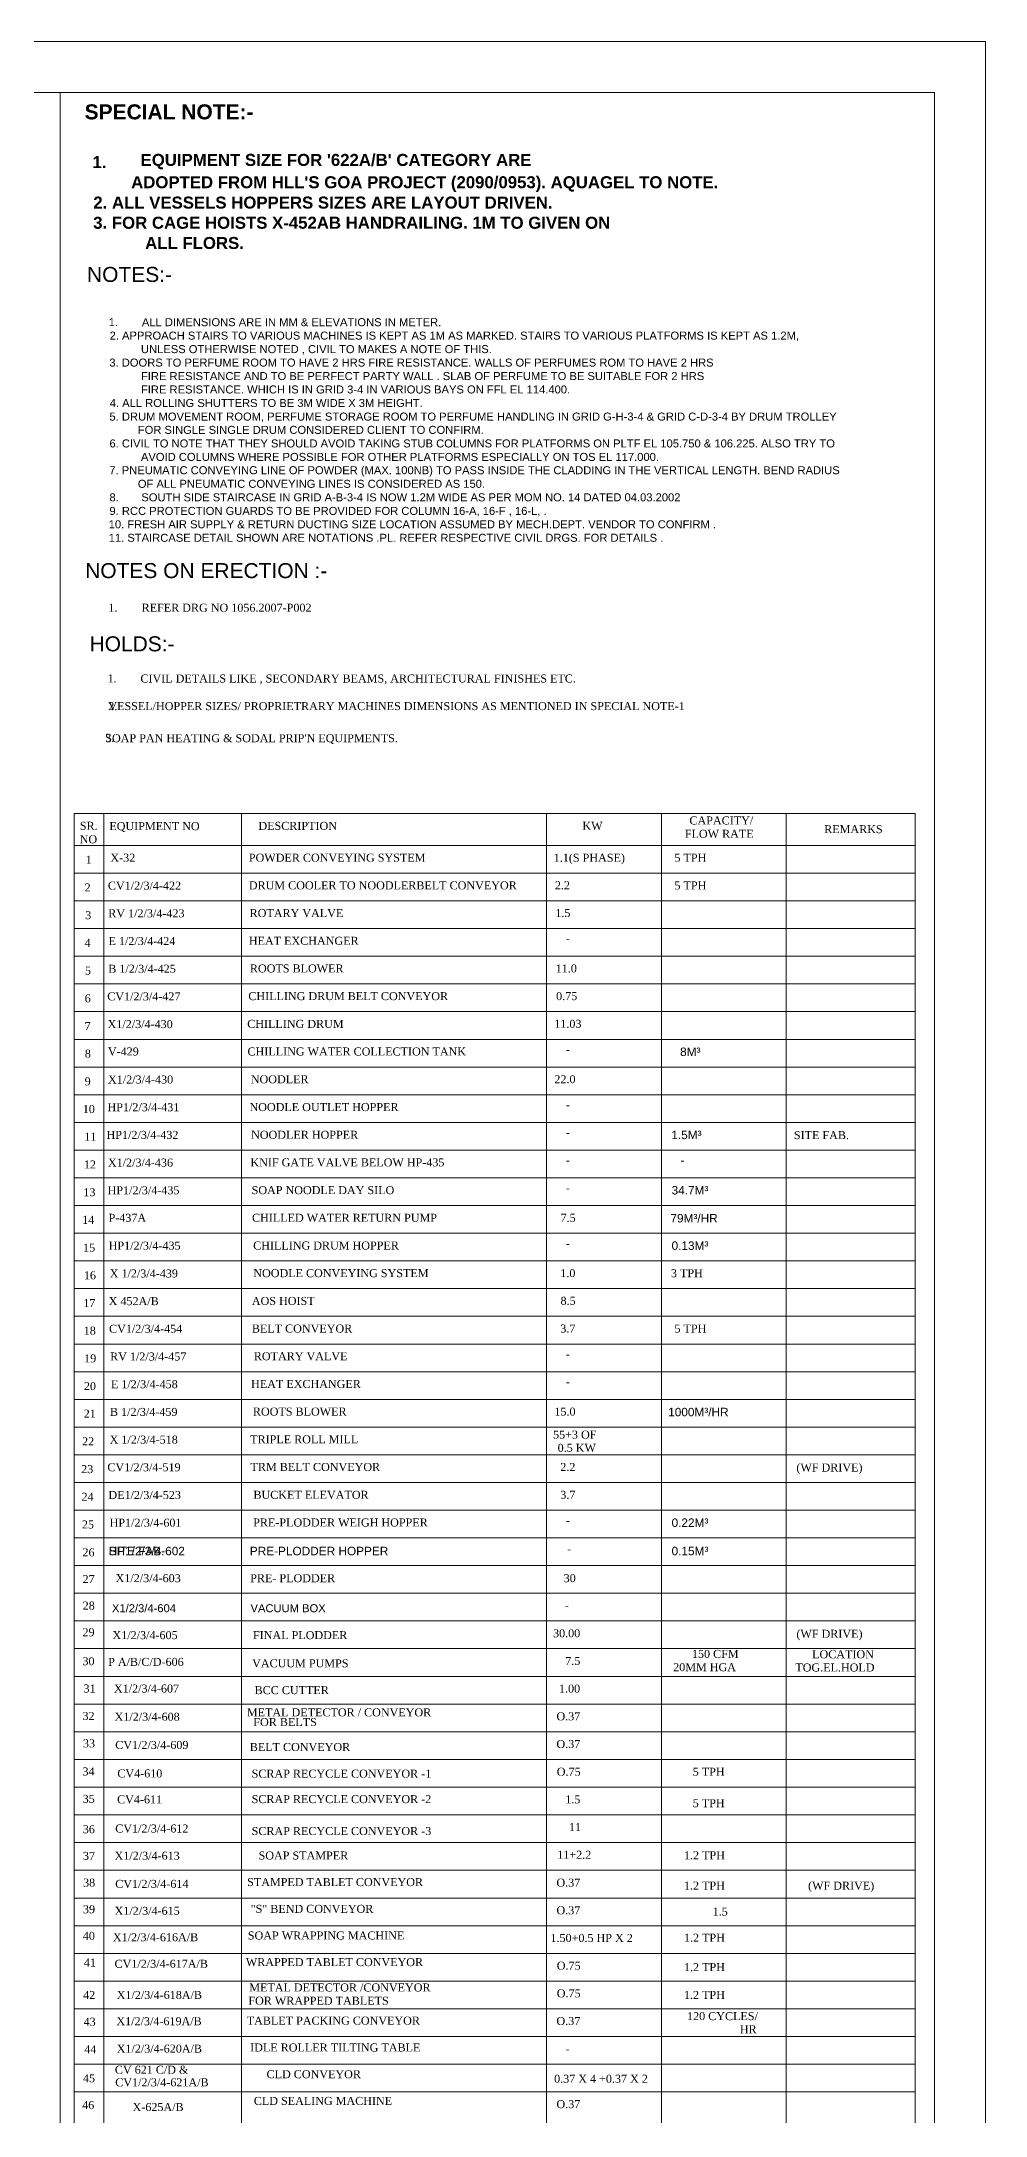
# Model space of a CAD drawing. Header units: inches. Extents: x 2602 to 127694, y 109 to 91908.
# Drawn here: x 104100 to 127694, y 40067 to 91908 of the extents above; entities that cross this region are included whole.
import ezdxf

# ---------------------------------------------------------------- set-up
doc = ezdxf.new("R2010")
doc.units = ezdxf.units.IN
doc.header["$MEASUREMENT"] = 0
doc.linetypes.add('PDF_IMPORT', pattern=[1, 0.8, -0.2])
doc.layers.add('PDF_Geometry', color=7, linetype='Continuous')
doc.layers.add('PDF_Text', color=230, linetype='Continuous', true_color=0xff007f)
doc.styles.add('PDF Arial', font='arial.ttf')
doc.styles.add('PDF Arial Bold', font='arialbd.ttf')
doc.styles.add('PDF Times New Roman', font='times.ttf')

msp = doc.modelspace()

# ---------------------------------------------------------------- linework, layer by layer
at = {"layer": 'PDF_Geometry', "lineweight": 0}
msp.add_lwpolyline([(2602, 109), (89044, 109), (104569, 109), (127694, 109), (127694, 91908), (104569, 91908), (2602, 91908)], close=True, dxfattribs=at)
for points in [[(104569, 90632), (3878, 90632), (3878, 13355)], [(104569, 20617), (104569, 90632), (126418, 90632), (126418, 13355)], [(104914, 71814), (104914, 72607), (125939, 72607), (125939, 25426)], [(105658, 72607), (105658, 25426)], [(109102, 72607), (109102, 25426)], [(116725, 72607), (116725, 25426)], [(119596, 72607), (119596, 25426)], [(122708, 72607), (122708, 25426)], [(125939, 71814), (104914, 71814), (104914, 25426)], [(104914, 71121), (125939, 71121)], [(104914, 70429), (125939, 70429)], [(104914, 69734), (125939, 69734)], [(104914, 69042), (125939, 69042)], [(104914, 68350), (125939, 68350)], [(104914, 67658), (125939, 67658)], [(104914, 66965), (125939, 66965)], [(104914, 66273), (125939, 66273)], [(104914, 65581), (125939, 65581)], [(104914, 64889), (125939, 64889)], [(104914, 64197), (125939, 64197)], [(104914, 63505), (125939, 63505)], [(104914, 62813), (125939, 62813)], [(104914, 62121), (125939, 62121)], [(104914, 61429), (125939, 61429)], [(104914, 60736), (125939, 60736)], [(104914, 60044), (125939, 60044)], [(104914, 59349), (125939, 59349)], [(104914, 58657), (125939, 58657)], [(104914, 57965), (125939, 57965)], [(104914, 57273), (125939, 57273)], [(104914, 56581), (125939, 56581)], [(104914, 55888), (125939, 55888)], [(104914, 55196), (125939, 55196)], [(104914, 54504), (125939, 54504)], [(104914, 53812), (125939, 53812)], [(104914, 53120), (125939, 53120)], [(104914, 52428), (125939, 52428)], [(104914, 51736), (125939, 51736)], [(104914, 51044), (125939, 51044)], [(104914, 50352), (125939, 50352)], [(104914, 49656), (125939, 49656)], [(104914, 48964), (125939, 48964)], [(104914, 48272), (125939, 48272)], [(104914, 47580), (125939, 47580)], [(104914, 46888), (125939, 46888)], [(104914, 46196), (125939, 46196)], [(104914, 45503), (125939, 45503)], [(104914, 44811), (125939, 44811)], [(104914, 44119), (125939, 44119)], [(104914, 43427), (125939, 43427)], [(104914, 42735), (125939, 42735)], [(104914, 42043), (125939, 42043)], [(104914, 41351), (125939, 41351)], [(104914, 40659), (125939, 40659)]]:
    msp.add_lwpolyline(points, dxfattribs=at)
at = {"layer": 'PDF_Geometry', "linetype": 'PDF_IMPORT', "lineweight": 0}
msp.add_lwpolyline([(104914, 71121), (104914, 26118)], dxfattribs=at)

# ---------------------------------------------------------------- texts
at = {"layer": 'PDF_Text', "color": 32, "true_color": 0xb85b00, "attachment_point": 7}
for s, insert, char_height, style in [('SPECIAL NOTE:-', (105179, 89956), 374.99, 'PDF Arial Bold'), ('NOTES:-', (105238, 85892), 375, 'PDF Arial'), ('NOTES ON ERECTION :-', (105192, 78489), 374.99, 'PDF Arial'), ('HOLDS:-', (105301, 76659), 375, 'PDF Arial')]:
    msp.add_mtext(s, dxfattribs=dict(at, insert=insert, char_height=char_height, style=style))
at = {"layer": 'PDF_Text', "attachment_point": 7}
for s, insert, char_height, style in [('1.', (105373, 88742), 300, 'PDF Arial Bold'), ("EQUIPMENT SIZE FOR '622A/B' CATEGORY ARE", (106577, 88712), 299.99, 'PDF Arial Bold'), ("ADOPTED FROM HLL'S GOA PROJECT (2090/0953). AQUAGEL TO NOTE.", (106341, 88149), 299.99, 'PDF Arial Bold'), ('2. ALL VESSELS HOPPERS SIZES ARE LAYOUT DRIVEN.', (105396, 87727), 299.99, 'PDF Arial Bold'), ('3. FOR CAGE HOISTS X-452AB HANDRAILING. 1M TO GIVEN ON', (105393, 87222), 299.99, 'PDF Arial Bold'), ('ALL FLORS.', (106691, 86717), 300, 'PDF Arial Bold'), ('1.', (105780, 84793), 200, 'PDF Arial'), ('2. APPROACH STAIRS TO VARIOUS MACHINES IS KEPT AS 1M AS MARKED. STAIRS TO VARIOUS PLATFORMS IS KEPT AS 1.2M,', (105803, 84419), 199.993, 'PDF Arial'), ('ALL DIMENSIONS ARE IN MM & ELEVATIONS IN METER.', (106609, 84789), 199.99, 'PDF Arial'), ('3. DOORS TO PERFUME ROOM TO HAVE 2 HRS FIRE RESISTANCE. WALLS OF PERFUMES ROM TO HAVE 2 HRS', (105796, 83779), 199.99, 'PDF Arial'), ('UNLESS OTHERWISE NOTED , CIVIL TO MAKES A NOTE OF THIS.', (106586, 84081), 199.99, 'PDF Arial'), ('FIRE RESISTANCE AND TO BE PERFECT PARTY WALL . SLAB OF PERFUME TO BE SUITABLE FOR 2 HRS', (106586, 83442), 199.99, 'PDF Arial'), ('4. ALL ROLLING SHUTTERS TO BE 3M WIDE X 3M HEIGHT.', (105806, 82769), 199.99, 'PDF Arial'), ('FIRE RESISTANCE. WHICH IS IN GRID 3-4 IN VARIOUS BAYS ON FFL EL 114.400.', (106586, 83107), 199.99, 'PDF Arial'), ('5. DRUM MOVEMENT ROOM, PERFUME STORAGE ROOM TO PERFUME HANDLING IN GRID G-H-3-4 & GRID C-D-3-4 BY DRUM TROLLEY', (105799, 82395), 199.993, 'PDF Arial'), ('6. CIVIL TO NOTE THAT THEY SHOULD AVOID TAKING STUB COLUMNS FOR PLATFORMS ON PLTF EL 105.750 & 106.225. ALSO TRY TO', (105799, 81758), 199.993, 'PDF Arial'), ('FOR SINGLE SINGLE DRUM CONSIDERED CLIENT TO CONFIRM.', (106508, 82097), 199.99, 'PDF Arial'), ('AVOID COLUMNS WHERE POSSIBLE FOR OTHER PLATFORMS ESPECIALLY ON TOS EL 117.000.', (106586, 81421), 199.99, 'PDF Arial'), ('7. PNEUMATIC CONVEYING LINE OF POWDER (MAX. 100NB) TO PASS INSIDE THE CLADDING IN THE VERTICAL LENGTH. BEND RADIUS', (105796, 81031), 199.993, 'PDF Arial'), ('OF ALL PNEUMATIC CONVEYING LINES IS CONSIDERED AS 150.', (106508, 80749), 199.99, 'PDF Arial'), ('8.', (105799, 80411), 200, 'PDF Arial'), ('SOUTH SIDE STAIRCASE IN GRID A-B-3-4 IS NOW 1.2M WIDE AS PER MOM NO. 14 DATED 04.03.2002', (106596, 80411), 199.99, 'PDF Arial'), ('10. FRESH AIR SUPPLY & RETURN DUCTING SIZE LOCATION ASSUMED BY MECH.DEPT. VENDOR TO CONFIRM .', (105780, 79737), 199.99, 'PDF Arial'), ('9. RCC PROTECTION GUARDS TO BE PROVIDED FOR COLUMN 16-A, 16-F , 16-L, .', (105799, 80037), 199.99, 'PDF Arial'), ('11. STAIRCASE DETAIL SHOWN ARE NOTATIONS .PL. REFER RESPECTIVE CIVIL DRGS. FOR DETAILS .', (105780, 79400), 199.99, 'PDF Arial'), ('1.', (105773, 77651), 200, 'PDF Times New Roman'), ('REFER DRG NO 1056.2007-P002', (106603, 77651), 199.99, 'PDF Times New Roman'), ('1.', (105750, 75883), 200, 'PDF Times New Roman'), ('CIVIL DETAILS LIKE , SECONDARY BEAMS, ARCHITECTURAL FINISHES ETC.', (106573, 75838), 199.99, 'PDF Times New Roman'), ('VESSEL/HOPPER SIZES/ PROPRIETRARY MACHINES DIMENSIONS AS MENTIONED IN SPECIAL NOTE-1', (105770, 75191), 199.99, 'PDF Times New Roman'), ('2.', (105770, 75191), 200, 'PDF Times New Roman'), ('3.', (105694, 74398), 200, 'PDF Times New Roman'), ("SOAP PAN HEATING & SODAL PRIP'N EQUIPMENTS.", (105694, 74344), 199.99, 'PDF Times New Roman'), ('NO', (105055, 71865), 200, 'PDF Times New Roman'), ('SR.', (105058, 72199), 200, 'PDF Times New Roman'), ('EQUIPMENT NO', (105796, 72146), 199.99, 'PDF Times New Roman'), ('DESCRIPTION', (109522, 72199), 199.99, 'PDF Times New Roman'), ('KW', (117621, 72199), 200, 'PDF Times New Roman'), ('FLOW RATE', (120179, 71999), 200, 'PDF Times New Roman'), ('CAPACITY/', (120294, 72334), 200, 'PDF Times New Roman'), ('REMARKS', (123663, 72117), 200, 'PDF Times New Roman'), ('1', (105202, 71354), 200, 'PDF Times New Roman'), ('X-32', (105822, 71403), 200, 'PDF Times New Roman'), ('POWDER CONVEYING SYSTEM', (109283, 71402), 199.99, 'PDF Times New Roman'), ('1.1(S PHASE)', (116903, 71340), 199.99, 'PDF Times New Roman'), ('5 TPH', (119920, 71403), 200, 'PDF Times New Roman'), ('2', (105179, 70662), 200, 'PDF Times New Roman'), ('CV1/2/3/4-422', (105760, 70704), 199.99, 'PDF Times New Roman'), ('DRUM COOLER TO NOODLERBELT CONVEYOR', (109283, 70710), 199.99, 'PDF Times New Roman'), ('2.2', (116932, 70711), 200, 'PDF Times New Roman'), ('5 TPH', (119920, 70711), 200, 'PDF Times New Roman'), ('3', (105192, 69967), 200, 'PDF Times New Roman'), ('RV 1/2/3/4-423', (105770, 70012), 199.99, 'PDF Times New Roman'), ('ROTARY VALVE', (109302, 70018), 199.99, 'PDF Times New Roman'), ('1.5', (116942, 70019), 200, 'PDF Times New Roman'), ('4', (105176, 69278), 200, 'PDF Times New Roman'), ('E 1/2/3/4-424', (105776, 69320), 199.99, 'PDF Times New Roman'), ('HEAT EXCHANGER', (109283, 69326), 199.99, 'PDF Times New Roman'), ('-', (117204, 69386), 200, 'PDF Times New Roman'), ('5', (105186, 68582), 200, 'PDF Times New Roman'), ('B 1/2/3/4-425', (105770, 68628), 199.99, 'PDF Times New Roman'), ('ROOTS BLOWER', (109309, 68634), 199.99, 'PDF Times New Roman'), ('11.0', (116952, 68634), 200, 'PDF Times New Roman'), ('6', (105179, 67890), 200, 'PDF Times New Roman'), ('CV1/2/3/4-427', (105744, 67935), 199.99, 'PDF Times New Roman'), ('CHILLING DRUM BELT CONVEYOR', (109270, 67942), 199.99, 'PDF Times New Roman'), ('0.75', (116962, 67942), 200, 'PDF Times New Roman'), ('7', (105179, 67198), 200, 'PDF Times New Roman'), ('X1/2/3/4-430', (105753, 67244), 199.99, 'PDF Times New Roman'), ('CHILLING DRUM', (109243, 67250), 199.99, 'PDF Times New Roman'), ('11.03', (116916, 67250), 200, 'PDF Times New Roman'), ('8', (105183, 66506), 200, 'PDF Times New Roman'), ('V-429', (105760, 66558), 200, 'PDF Times New Roman'), ('CHILLING WATER COLLECTION TANK', (109250, 66558), 199.99, 'PDF Times New Roman'), ('-', (117204, 66617), 200, 'PDF Times New Roman'), ('8M³', (120061, 66546), 211.4, 'PDF Arial'), ('9', (105179, 65813), 200, 'PDF Times New Roman'), ('X1/2/3/4-430', (105763, 65859), 199.99, 'PDF Times New Roman'), ('NOODLER', (109332, 65865), 200, 'PDF Times New Roman'), ('22.0', (116919, 65866), 200, 'PDF Times New Roman'), ('10', (105133, 65122), 200, 'PDF Times New Roman'), ('HP1/2/3/4-431', (105750, 65167), 199.99, 'PDF Times New Roman'), ('NOODLE OUTLET HOPPER', (109299, 65170), 199.99, 'PDF Times New Roman'), ('-', (117204, 65230), 200, 'PDF Times New Roman'), ('11', (105173, 64433), 200, 'PDF Times New Roman'), ('HP1/2/3/4-432', (105727, 64475), 199.99, 'PDF Times New Roman'), ('NOODLER HOPPER', (109339, 64478), 199.99, 'PDF Times New Roman'), ('-', (117204, 64538), 200, 'PDF Times New Roman'), ('1.5M³', (119842, 64469), 211.4, 'PDF Arial'), ('SITE FAB.', (122905, 64468), 200, 'PDF Times New Roman'), ('12', (105160, 63738), 200, 'PDF Times New Roman'), ('X1/2/3/4-436', (105760, 63783), 199.99, 'PDF Times New Roman'), ('KNIF GATE VALVE BELOW HP-435', (109322, 63786), 199.99, 'PDF Times New Roman'), ('-', (117204, 63846), 200, 'PDF Times New Roman'), ('-', (120071, 63846), 200, 'PDF Times New Roman'), ('13', (105147, 63042), 200, 'PDF Times New Roman'), ('HP1/2/3/4-435', (105753, 63091), 199.99, 'PDF Times New Roman'), ('SOAP NOODLE DAY SILO', (109352, 63094), 199.99, 'PDF Times New Roman'), ('34.7M³', (119848, 63085), 211.4, 'PDF Arial'), ('-', (117204, 63154), 200, 'PDF Times New Roman'), ('14', (105117, 62354), 200, 'PDF Times New Roman'), ('P-437A', (105776, 62402), 200, 'PDF Times New Roman'), ('CHILLED WATER RETURN PUMP', (109362, 62401), 199.99, 'PDF Times New Roman'), ('7.5', (117073, 62402), 200, 'PDF Times New Roman'), ('79M³/HR', (119819, 62386), 211.4, 'PDF Arial'), ('15', (105140, 61658), 200, 'PDF Times New Roman'), ('HP1/2/3/4-435', (105780, 61707), 199.99, 'PDF Times New Roman'), ('CHILLING DRUM HOPPER', (109391, 61709), 199.99, 'PDF Times New Roman'), ('-', (117204, 61769), 200, 'PDF Times New Roman'), ('0.13M³', (119848, 61701), 211.4, 'PDF Arial'), ('X 1/2/3/4-439', (105806, 61011), 199.99, 'PDF Times New Roman'), ('NOODLE CONVEYING SYSTEM', (109394, 61017), 199.99, 'PDF Times New Roman'), ('1.0', (117067, 61018), 200, 'PDF Times New Roman'), ('3 TPH', (119832, 61018), 200, 'PDF Times New Roman'), ('16', (105160, 60966), 200, 'PDF Times New Roman'), ('17', (105143, 60273), 200, 'PDF Times New Roman'), ('X 452A/B', (105780, 60319), 200, 'PDF Times New Roman'), ('AOS HOIST', (109358, 60325), 200, 'PDF Times New Roman'), ('8.5', (117073, 60326), 200, 'PDF Times New Roman'), ('18', (105156, 59582), 200, 'PDF Times New Roman'), ('CV1/2/3/4-454', (105789, 59627), 199.99, 'PDF Times New Roman'), ('BELT CONVEYOR', (109358, 59633), 199.99, 'PDF Times New Roman'), ('3.7', (117067, 59634), 200, 'PDF Times New Roman'), ('5 TPH', (119920, 59634), 200, 'PDF Times New Roman'), ('RV 1/2/3/4-457', (105816, 58934), 199.99, 'PDF Times New Roman'), ('ROTARY VALVE', (109407, 58941), 199.99, 'PDF Times New Roman'), ('19', (105166, 58889), 200, 'PDF Times New Roman'), ('-', (117204, 59001), 200, 'PDF Times New Roman'), ('20', (105160, 58197), 200, 'PDF Times New Roman'), ('E 1/2/3/4-458', (105835, 58243), 199.99, 'PDF Times New Roman'), ('HEAT EXCHANGER', (109339, 58249), 199.99, 'PDF Times New Roman'), ('-', (117204, 58309), 200, 'PDF Times New Roman'), ('21', (105156, 57509), 200, 'PDF Times New Roman'), ('B 1/2/3/4-459', (105812, 57551), 199.99, 'PDF Times New Roman'), ('ROOTS BLOWER', (109384, 57557), 199.99, 'PDF Times New Roman'), ('15.0', (116919, 57557), 200, 'PDF Times New Roman'), ('1000M³/HR', (119763, 57541), 211.4, 'PDF Arial'), ('X 1/2/3/4-518', (105803, 56859), 199.99, 'PDF Times New Roman'), ('TRIPLE ROLL MILL', (109316, 56865), 199.99, 'PDF Times New Roman'), ('55+3 OF', (116886, 56983), 200, 'PDF Times New Roman'), ('22', (105114, 56817), 200, 'PDF Times New Roman'), ('0.5 KW', (117001, 56651), 200, 'PDF Times New Roman'), ('23', (105091, 56121), 200, 'PDF Times New Roman'), ('CV1/2/3/4-519', (105747, 56166), 199.99, 'PDF Times New Roman'), ('TRM BELT CONVEYOR', (109325, 56173), 199.99, 'PDF Times New Roman'), ('2.2', (117067, 56173), 200, 'PDF Times New Roman'), ('(WF DRIVE)', (122968, 56098), 200, 'PDF Times New Roman'), ('24', (105101, 55432), 200, 'PDF Times New Roman'), ('DE1/2/3/4-523', (105773, 55474), 199.99, 'PDF Times New Roman'), ('BUCKET ELEVATOR', (109398, 55477), 199.99, 'PDF Times New Roman'), ('3.7', (117067, 55478), 200, 'PDF Times New Roman'), ('HP1/2/3/4-601', (105803, 54782), 199.99, 'PDF Times New Roman'), ('PRE-PLODDER WEIGH HOPPER', (109391, 54785), 199.99, 'PDF Times New Roman'), ('0.22M³', (119848, 54776), 211.4, 'PDF Arial'), ('25', (105110, 54737), 200, 'PDF Times New Roman'), ('-', (117204, 54845), 200, 'PDF Times New Roman'), ('26', (105124, 54041), 200, 'PDF Times New Roman'), ('SITE FAB.', (105780, 54067), 211.4, 'PDF Arial'), ('HP1/2/3/4-602', (105780, 54068), 211.39, 'PDF Arial'), ('PRE-PLODDER HOPPER', (109307, 54067), 211.39, 'PDF Arial'), ('-', (117240, 54120), 211, 'PDF Arial'), ('0.15M³', (119848, 54068), 211.4, 'PDF Arial'), ('27', (105127, 53375), 200, 'PDF Times New Roman'), ('X1/2/3/4-603', (105953, 53395), 199.99, 'PDF Times New Roman'), ('PRE- PLODDER', (109317, 53394), 199.99, 'PDF Times New Roman'), ('30', (117151, 53395), 200, 'PDF Times New Roman'), ('28', (105130, 52710), 200, 'PDF Times New Roman'), ('X1/2/3/4-604', (105862, 52644), 199.99, 'PDF Arial'), ('VACUUM BOX', (109325, 52644), 200, 'PDF Arial'), ('-', (117184, 52708), 200, 'PDF Arial'), ('29', (105124, 52043), 200, 'PDF Times New Roman'), ('X1/2/3/4-605', (105875, 51971), 199.99, 'PDF Times New Roman'), ('FINAL PLODDER', (109386, 51971), 199.99, 'PDF Times New Roman'), ('30.00', (116886, 52017), 200, 'PDF Times New Roman'), ('(WF DRIVE)', (122968, 51942), 200, 'PDF Times New Roman'), ('30', (105124, 51319), 200, 'PDF Times New Roman'), ('P A/B/C/D-606', (105766, 51302), 199.99, 'PDF Times New Roman'), ('VACUUM PUMPS', (109365, 51265), 199.99, 'PDF Times New Roman'), ('7.5', (117191, 51325), 200, 'PDF Times New Roman'), ('20MM HGA', (119888, 51170), 200, 'PDF Times New Roman'), ('150 CFM', (120357, 51502), 200, 'PDF Times New Roman'), ('TOG.EL.HOLD', (122941, 51161), 199.99, 'PDF Times New Roman'), ('LOCATION', (123361, 51492), 200, 'PDF Times New Roman'), ('31', (105150, 50637), 200, 'PDF Times New Roman'), ('X1/2/3/4-607', (105911, 50636), 199.99, 'PDF Times New Roman'), ('1.00', (117034, 50633), 200, 'PDF Times New Roman'), ('BCC CUTTER', (109427, 50596), 200, 'PDF Times New Roman'), ('32', (105124, 49951), 200, 'PDF Times New Roman'), ('X1/2/3/4-608', (105927, 49931), 199.99, 'PDF Times New Roman'), ('METAL DETECTOR / CONVEYOR', (109234, 50039), 199.99, 'PDF Times New Roman'), ('FOR BELTS', (109394, 49799), 200, 'PDF Times New Roman'), ('O.37', (116971, 49940), 200, 'PDF Times New Roman'), ('33', (105137, 49266), 200, 'PDF Times New Roman'), ('CV1/2/3/4-609', (105944, 49225), 199.99, 'PDF Times New Roman'), ('BELT CONVEYOR', (109306, 49173), 199.99, 'PDF Times New Roman'), ('O.37', (116971, 49248), 200, 'PDF Times New Roman'), ('34', (105124, 48564), 200, 'PDF Times New Roman'), ('O.75', (116978, 48556), 200, 'PDF Times New Roman'), ('5 TPH', (120376, 48557), 200, 'PDF Times New Roman'), ('CV4-610', (105996, 48513), 200, 'PDF Times New Roman'), ('SCRAP RECYCLE CONVEYOR -1', (109352, 48507), 199.99, 'PDF Times New Roman'), ('35', (105130, 47878), 200, 'PDF Times New Roman'), ('CV4-611', (105990, 47864), 200, 'PDF Times New Roman'), ('SCRAP RECYCLE CONVEYOR -2', (109352, 47871), 199.99, 'PDF Times New Roman'), ('1.5', (117191, 47864), 200, 'PDF Times New Roman'), ('5 TPH', (120376, 47770), 200, 'PDF Times New Roman'), ('36', (105133, 47120), 200, 'PDF Times New Roman'), ('CV1/2/3/4-612', (105944, 47136), 199.99, 'PDF Times New Roman'), ('SCRAP RECYCLE CONVEYOR -3', (109352, 47073), 199.99, 'PDF Times New Roman'), ('11', (117280, 47176), 200, 'PDF Times New Roman'), ('37', (105137, 46454), 200, 'PDF Times New Roman'), ('X1/2/3/4-613', (105927, 46457), 199.99, 'PDF Times New Roman'), ('SOAP STAMPER', (109526, 46463), 199.99, 'PDF Times New Roman'), ('11+2.2', (116991, 46480), 200, 'PDF Times New Roman'), ('1.2 TPH', (120157, 46467), 200, 'PDF Times New Roman'), ('38', (105140, 45785), 200, 'PDF Times New Roman'), ('CV1/2/3/4-614', (105944, 45752), 199.99, 'PDF Times New Roman'), ('STAMPED TABLET CONVEYOR', (109240, 45797), 199.99, 'PDF Times New Roman'), ('O.37', (116971, 45784), 200, 'PDF Times New Roman'), ('1.2 TPH', (120157, 45709), 200, 'PDF Times New Roman'), ('(WF DRIVE)', (123260, 45647), 200, 'PDF Times New Roman'), ('39', (105137, 45119), 200, 'PDF Times New Roman'), ('X1/2/3/4-615', (105927, 45080), 199.99, 'PDF Times New Roman'), ('"S" BEND CONVEYOR', (109329, 45128), 199.99, 'PDF Times New Roman'), ('O.37', (116971, 45092), 200, 'PDF Times New Roman'), ('1.5', (120875, 45060), 200, 'PDF Times New Roman'), ('40', (105133, 44454), 200, 'PDF Times New Roman'), ('X1/2/3/4-616A/B', (105885, 44420), 199.99, 'PDF Times New Roman'), ('SOAP WRAPPING MACHINE', (109257, 44462), 199.99, 'PDF Times New Roman'), ('1.50+0.5 HP X 2', (116821, 44401), 199.99, 'PDF Times New Roman'), ('1.2 TPH', (120157, 44407), 200, 'PDF Times New Roman'), ('41', (105160, 43791), 200, 'PDF Times New Roman'), ('CV1/2/3/4-617A/B', (105927, 43754), 199.99, 'PDF Times New Roman'), ('WRAPPED TABLET CONVEYOR', (109207, 43797), 199.99, 'PDF Times New Roman'), ('O.75', (116978, 43708), 200, 'PDF Times New Roman'), ('1.2 TPH', (120157, 43672), 200, 'PDF Times New Roman'), ('42', (105140, 42978), 200, 'PDF Times New Roman'), ('X1/2/3/4-618A/B', (105980, 42977), 199.99, 'PDF Times New Roman'), ('FOR WRAPPED TABLETS', (109270, 42832), 199.99, 'PDF Times New Roman'), ('METAL DETECTOR /CONVEYOR', (109293, 43163), 199.99, 'PDF Times New Roman'), ('O.75', (116978, 43016), 200, 'PDF Times New Roman'), ('1.2 TPH', (120157, 42977), 200, 'PDF Times New Roman'), ('43', (105153, 42308), 200, 'PDF Times New Roman'), ('X1/2/3/4-619A/B', (105973, 42321), 199.99, 'PDF Times New Roman'), ('TABLET PACKING CONVEYOR', (109230, 42334), 199.99, 'PDF Times New Roman'), ('O.37', (116971, 42324), 200, 'PDF Times New Roman'), ('120 CYCLES/', (120235, 42448), 199.99, 'PDF Times New Roman'), ('HR', (121554, 42122), 200, 'PDF Times New Roman'), ('44', (105169, 41623), 200, 'PDF Times New Roman'), ('X1/2/3/4-620A/B', (105980, 41635), 199.99, 'PDF Times New Roman'), ('IDLE ROLLER TILTING TABLE', (109316, 41664), 199.99, 'PDF Times New Roman'), ('-', (117195, 41632), 200, 'PDF Times New Roman'), ('45', (105137, 40895), 200, 'PDF Times New Roman'), ('CV 621 C/D &', (105934, 41107), 199.99, 'PDF Times New Roman'), ('CV1/2/3/4-621A/B', (105944, 40792), 199.99, 'PDF Times New Roman'), ('CLD CONVEYOR', (109726, 40995), 199.99, 'PDF Times New Roman'), ('0.37 X 4 +0.37 X 2', (116912, 40881), 199.99, 'PDF Times New Roman'), ('CLD SEALING MACHINE', (109407, 40329), 199.99, 'PDF Times New Roman'), ('O.37', (116971, 40247), 200, 'PDF Times New Roman'), ('46', (105117, 40225), 200, 'PDF Times New Roman'), ('X-625A/B', (106377, 40176), 200, 'PDF Times New Roman')]:
    msp.add_mtext(s, dxfattribs=dict(at, insert=insert, char_height=char_height, style=style))

doc.saveas('drawing.dxf')
